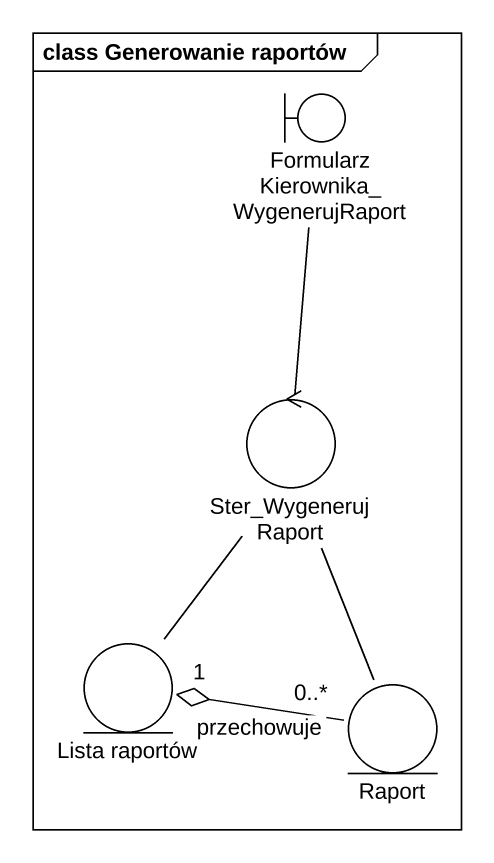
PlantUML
@startuml
mainframe class Generowanie raportów
boundary "FormularzKierownika_WygenerujRaport" as FormularzKierownika
control Ster_WygenerujRaport
entity "Lista raportów" as Lista_raportów
entity Raport
FormularzKierownika -- Ster_WygenerujRaport
Ster_WygenerujRaport -- Lista_raportów
Ster_WygenerujRaport -- Raport
Raport "0..*" -left-o "1" Lista_raportów : przechowuje
@enduml
